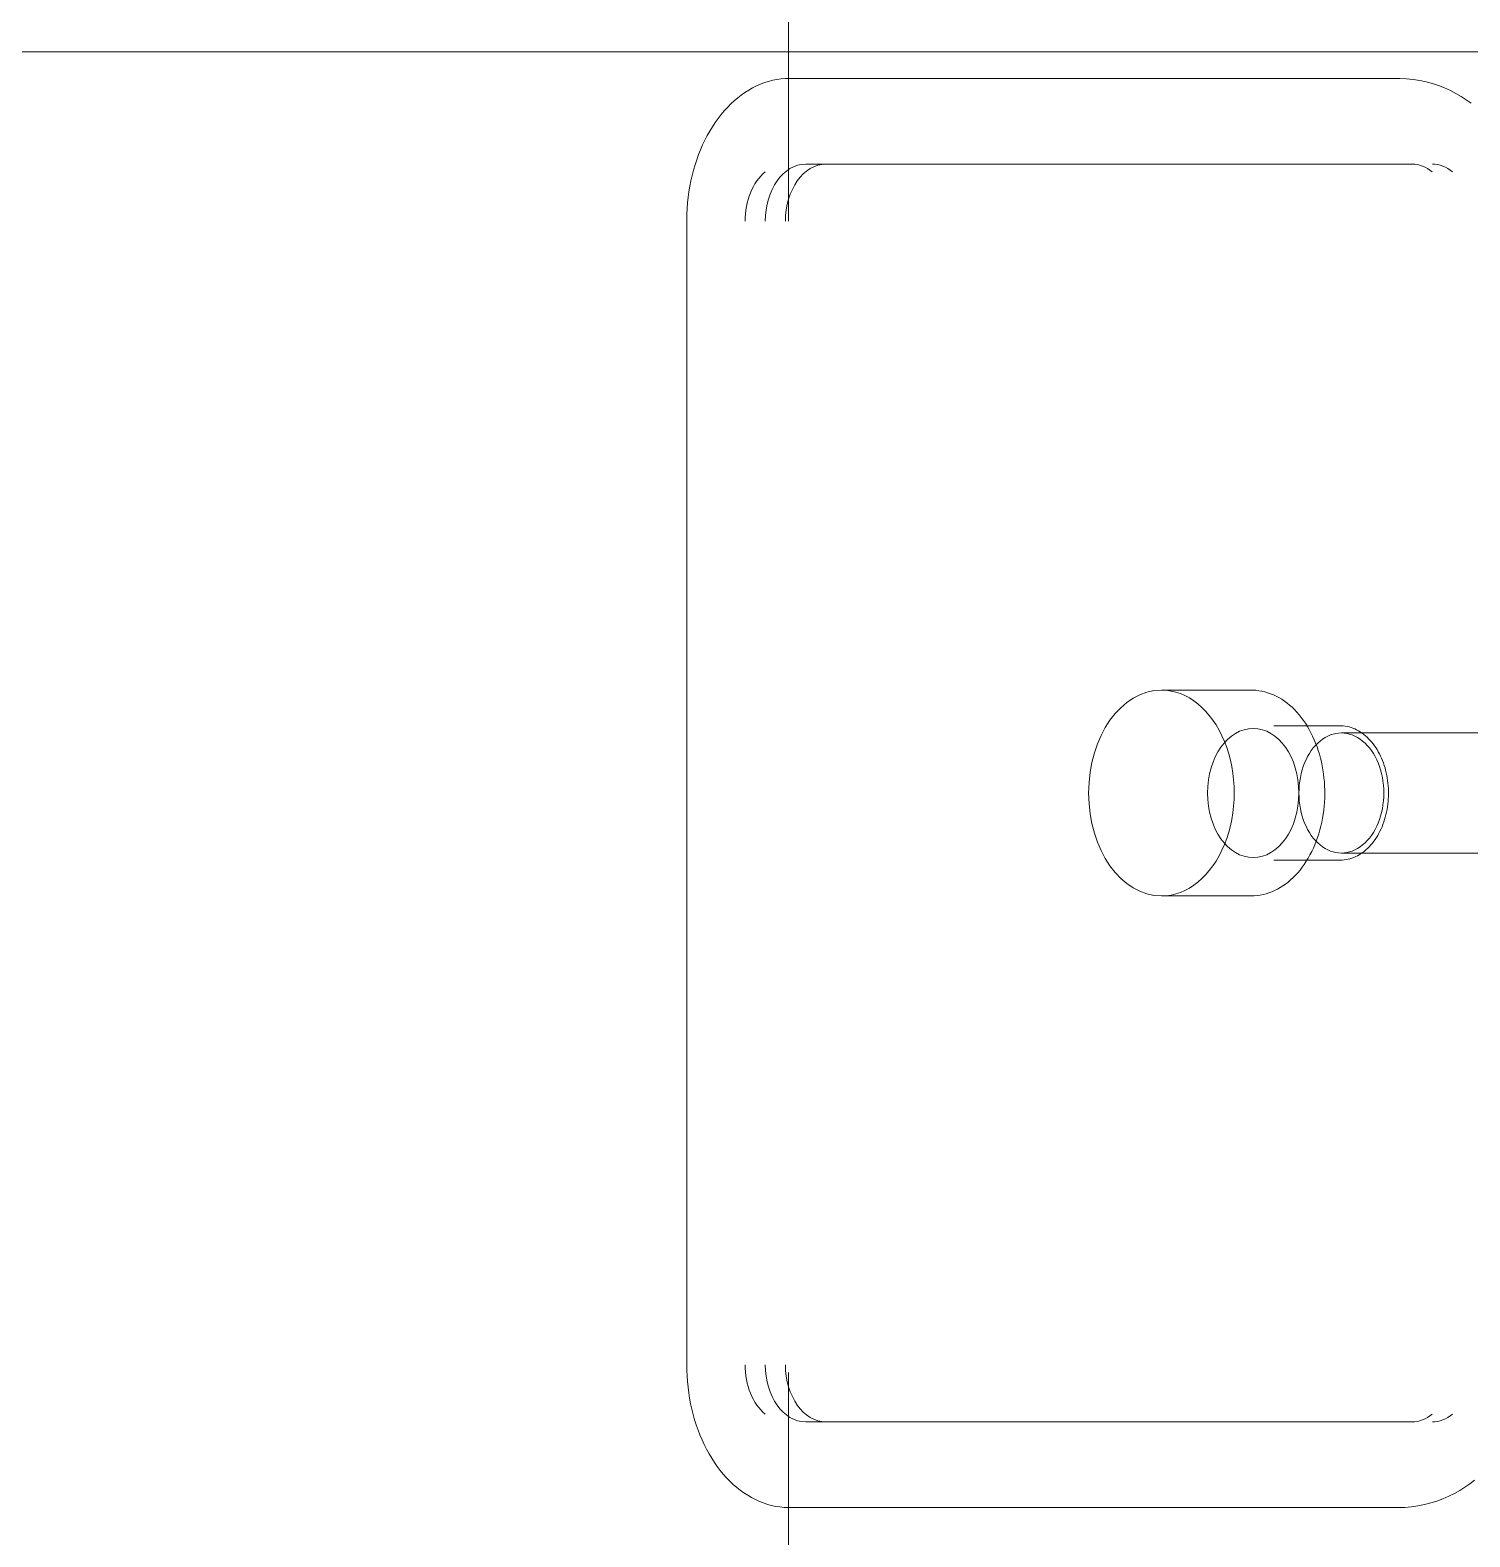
# Model space of a CAD drawing. Header units: metres. Extents: x 3856 to 4207, y -1118 to -691.
# Drawn here: x 3992.3568 to 3992.6086, y -985.1204 to -984.8569 of the extents above; entities that cross this region are included whole.
import ezdxf

# ---------------------------------------------------------------- set-up
doc = ezdxf.new("R2010")
doc.units = ezdxf.units.M
doc.layers.add('Plumbing Fixtures', color=7, linetype='Continuous', lineweight=9)
doc.layers.add('Surface Pattern', color=7, linetype='Continuous', lineweight=9)

# ---------------------------------------------------------------- blocks, each defined once
blk = doc.blocks.new('PM4045551-Ducha-monocontrol-Palma-Pro - Ducha monocontrol Palma Pro-V228-IMPLANTACIÓN - KIT COMERCIAL')
at = {"layer": 'Plumbing Fixtures', "color": 253, "true_color": 0xaaaaaa}
for p, q in [((0.225, 0.38016), (0.025, 0.38016)), ((0, 0.36219), (0, 0.36184)), ((0, 0.36184), (0, 0.25577)), ((0.25, 0.36184), (0.25, 0.36219)), ((0.25, 0.25577), (0.25, 0.36184)), ((0.015, 0.35936), (0.015, 0.2533)), ((0.235, 0.2533), (0.235, 0.35936)), ((0.107, 0.29714), (0.107, 0.28144)), ((0.143, 0.28144), (0.143, 0.29714)), ((0.11325, 0.27748), (0.11325, 0.26588)), ((0.13675, 0.26588), (0.13675, 0.27748)), ((0.1145, 0.26567), (0.1145, 0.20859)), ((0.1355, 0.20859), (0.1355, 0.26567))]:
    blk.add_line(p, q, dxfattribs=at)
at = {"layer": 'Plumbing Fixtures', "color": 253, "true_color": 0xaaaaaa, "flags": 128}
for points in [[(0.025, 0.38016), (0.02401, 0.38015), (0.02303, 0.38011), (0.02204, 0.38004), (0.02106, 0.37994), (0.02009, 0.37981), (0.01912, 0.37966), (0.01817, 0.37948), (0.01722, 0.37928), (0.01629, 0.37904), (0.01537, 0.37878), (0.01446, 0.3785), (0.01357, 0.37818), (0.0127, 0.37785), (0.01185, 0.37749), (0.01101, 0.3771), (0.0102, 0.37669), (0.00941, 0.37626), (0.00865, 0.3758), (0.00791, 0.37532), (0.00719, 0.37482), (0.00651, 0.3743), (0.00585, 0.37377), (0.00523, 0.37321), (0.00463, 0.37263), (0.00406, 0.37203), (0.00353, 0.37142), (0.00304, 0.37079), (0.00257, 0.37015), (0.00215, 0.36949), (0.00175, 0.36882), (0.0014, 0.36814), (0.00109, 0.36745), (0.00081, 0.36674), (0.00057, 0.36603), (0.00038, 0.36531), (0.00022, 0.36459), (0.00011, 0.36386), (0.00003, 0.36313), (0, 0.36239), (0, 0.36219)], [(0.25, 0.36219), (0.24998, 0.36293), (0.24992, 0.36366), (0.24981, 0.36439), (0.24967, 0.36512), (0.24948, 0.36584), (0.24926, 0.36655), (0.24899, 0.36726), (0.24869, 0.36796), (0.24834, 0.36864), (0.24796, 0.36931), (0.24755, 0.36998), (0.24709, 0.37062), (0.2466, 0.37125), (0.24608, 0.37187), (0.24553, 0.37247), (0.24494, 0.37305), (0.24432, 0.37362), (0.24367, 0.37416), (0.24299, 0.37469), (0.24229, 0.37519), (0.24155, 0.37567), (0.2408, 0.37614), (0.24001, 0.37657), (0.23921, 0.37699), (0.23838, 0.37738), (0.23753, 0.37775), (0.23667, 0.3781), (0.23578, 0.37841), (0.23488, 0.37871), (0.23396, 0.37897), (0.23303, 0.37921), (0.23209, 0.37943), (0.23113, 0.37962), (0.23017, 0.37978), (0.2292, 0.37991), (0.22822, 0.38001), (0.22724, 0.38009), (0.22625, 0.38014), (0.22527, 0.38016), (0.225, 0.38016)], [(0.107, 0.28144), (0.10701, 0.28092), (0.10706, 0.2804), (0.10713, 0.27988), (0.10724, 0.27936), (0.10737, 0.27884), (0.10753, 0.27834), (0.10772, 0.27783), (0.10794, 0.27734), (0.10818, 0.27685), (0.10845, 0.27637), (0.10875, 0.27589), (0.10907, 0.27543), (0.10942, 0.27498), (0.1098, 0.27454), (0.1102, 0.27411), (0.11062, 0.27369), (0.11106, 0.27328), (0.11153, 0.27289), (0.11202, 0.27251), (0.11252, 0.27215), (0.11305, 0.2718), (0.1136, 0.27147), (0.11416, 0.27116), (0.11474, 0.27086), (0.11534, 0.27057), (0.11595, 0.27031), (0.11658, 0.27006), (0.11721, 0.26983), (0.11786, 0.26962), (0.11853, 0.26943), (0.1192, 0.26925), (0.11988, 0.2691), (0.12057, 0.26896), (0.12126, 0.26885), (0.12197, 0.26875), (0.12267, 0.26867), (0.12338, 0.26862), (0.12409, 0.26858), (0.12481, 0.26857), (0.12552, 0.26857), (0.12623, 0.2686), (0.12695, 0.26864), (0.12765, 0.26871), (0.12836, 0.26879), (0.12906, 0.2689), (0.12975, 0.26902), (0.13044, 0.26917), (0.13111, 0.26933), (0.13178, 0.26951), (0.13244, 0.26971), (0.13308, 0.26993), (0.13371, 0.27017), (0.13433, 0.27043), (0.13494, 0.2707), (0.13553, 0.27099), (0.1361, 0.2713), (0.13666, 0.27162), (0.13719, 0.27196), (0.13771, 0.27232), (0.13821, 0.27269), (0.13869, 0.27307), (0.13914, 0.27347), (0.13958, 0.27388), (0.13999, 0.2743), (0.14038, 0.27474), (0.14074, 0.27518), (0.14108, 0.27564), (0.14139, 0.27611), (0.14168, 0.27659), (0.14194, 0.27707), (0.14217, 0.27756), (0.14237, 0.27806), (0.14255, 0.27857), (0.1427, 0.27908), (0.14282, 0.2796), (0.1429, 0.28011), (0.14296, 0.28064), (0.143, 0.28116), (0.143, 0.28144)], [(0.11325, 0.26588), (0.11326, 0.26554), (0.11329, 0.26519), (0.11334, 0.26485), (0.11341, 0.26451), (0.11349, 0.26417), (0.1136, 0.26383), (0.11372, 0.2635), (0.11387, 0.26317), (0.11403, 0.26285), (0.11421, 0.26253), (0.11441, 0.26222), (0.11462, 0.26191), (0.11485, 0.26162), (0.11509, 0.26133), (0.11536, 0.26105), (0.11563, 0.26077), (0.11592, 0.26051), (0.11623, 0.26025), (0.11655, 0.26), (0.11688, 0.25977), (0.11722, 0.25954), (0.11758, 0.25932), (0.11795, 0.25912), (0.11833, 0.25892), (0.11871, 0.25874), (0.11911, 0.25856), (0.11952, 0.2584), (0.11994, 0.25825), (0.12036, 0.25811), (0.12079, 0.25799), (0.12123, 0.25788), (0.12167, 0.25777), (0.12212, 0.25769), (0.12257, 0.25761), (0.12303, 0.25755), (0.12349, 0.2575), (0.12395, 0.25746), (0.12441, 0.25744), (0.12487, 0.25743), (0.12534, 0.25743), (0.1258, 0.25745), (0.12626, 0.25748), (0.12673, 0.25752), (0.12718, 0.25758), (0.12764, 0.25764), (0.12809, 0.25773), (0.12853, 0.25782), (0.12897, 0.25793), (0.12941, 0.25804), (0.12984, 0.25818), (0.13026, 0.25832), (0.13067, 0.25847), (0.13107, 0.25864), (0.13147, 0.25882), (0.13185, 0.25901), (0.13222, 0.25921), (0.13259, 0.25942), (0.13294, 0.25964), (0.13328, 0.25987), (0.1336, 0.26012), (0.13391, 0.26037), (0.13421, 0.26063), (0.1345, 0.2609), (0.13477, 0.26117), (0.13502, 0.26146), (0.13526, 0.26175), (0.13548, 0.26205), (0.13569, 0.26236), (0.13588, 0.26268), (0.13605, 0.263), (0.1362, 0.26332), (0.13633, 0.26365), (0.13645, 0.26398), (0.13655, 0.26432), (0.13663, 0.26466), (0.13669, 0.26501), (0.13673, 0.26535), (0.13675, 0.2657), (0.13675, 0.26588)], [(0, 0.25577), (0.00003, 0.2546), (0.00013, 0.25343), (0.0003, 0.25228), (0.00052, 0.25114), (0.00081, 0.25003), (0.00115, 0.24895), (0.00155, 0.2479), (0.00199, 0.24688), (0.00248, 0.2459), (0.00301, 0.24496), (0.00358, 0.24407), (0.00417, 0.24321), (0.0048, 0.2424)], [(0.24566, 0.24299), (0.24627, 0.24383), (0.24684, 0.24472), (0.24738, 0.24565), (0.24788, 0.24661), (0.24834, 0.24762), (0.24875, 0.24866), (0.2491, 0.24974), (0.24941, 0.25084), (0.24965, 0.25197), (0.24983, 0.25312), (0.24995, 0.25428), (0.25, 0.25546), (0.25, 0.25577)]]:
    blk.add_lwpolyline(points, dxfattribs=at)
at = {"layer": 'Plumbing Fixtures', "color": 253, "true_color": 0xaaaaaa}
for centre, major_axis, start_param, end_param in [((0.025, 0.3629), (0.01, 0), 1.570796, 2.617994), ((0.025, 0.3629), (0.01, 0), 1.570796, 2.617994), ((0.225, 0.3629), (0.01, 0), 0.523599, 1.570796), ((0.225, 0.3629), (0.01, 0), 0.523599, 1.570796), ((0.025, 0.35936), (-0.01, 0), 4.712389, 6.283185), ((0.225, 0.35936), (0.01, 0), 0, 1.570796), ((0.025, 0.35583), (-0.01, 0), 4.712389, 6.283185), ((0.225, 0.35583), (0.01, 0), 0, 1.570796), ((0.125, 0.29714), (-0.018, 0), 3.141593, 6.283185), ((0.125, 0.29714), (-0.018, 0), 0, 3.141593), ((0.125, 0.28109), (-0.0113, 0), 3.141593, 6.283185), ((0.125, 0.28109), (0.0113, 0), 3.141593, 6.283185), ((0.125, 0.26567), (0.0105, 0), 1.570796, 4.712389), ((0.125, 0.26567), (-0.0105, 0), 1.570796, 4.712389), ((0.025, 0.2533), (-0.01, 0), 0, 0.523599), ((0.225, 0.2533), (0.01, 0), 5.759587, 6.283185), ((0.025, 0.24976), (0.01, 0), 3.141593, 3.665191), ((0.225, 0.24976), (-0.01, 0), 2.617994, 3.141593)]:
    blk.add_ellipse(centre, major_axis=major_axis, ratio=0.707107, start_param=start_param, end_param=end_param, dxfattribs=at)
blk = doc.blocks.new('EDIFICIO TIPO A_rvt-3-IMPLANTACIÓN - KIT COMERCIAL')
at = {"layer": 'Surface Pattern', "true_color": 0x808080}
h = blk.add_hatch(dxfattribs=at)
h.set_pattern_fill('FP_76', color=8, style=0, pattern_type=2)
h.set_pattern_definition([(0, (3991.923, -985.427), (0, 0.566), []), (90, (3991.923, -985.427), (-0.566, 3e-17), [])])
h.paths.add_polyline_path([(3992.85676, -985.42735), (3992.85676, -984.52735), (3991.35676, -984.52735), (3991.35676, -985.42735), (3991.95038, -985.42735)])
h.paths.add_polyline_path([(3992.59846, -985.1003), (3992.47224, -985.0903), (3992.48179, -984.8903), (3992.61367, -984.8903), (3992.60553, -985.0988), (3992.59952, -985.0988)])
at = {"layer": 'Plumbing Fixtures', "lineweight": 9, "rotation": 90}
blk.add_blockref('PM4045551-Ducha-monocontrol-Palma-Pro - Ducha monocontrol Palma Pro-V228-IMPLANTACIÓN - KIT COMERCIAL', (3992.85176, -985.1153), dxfattribs=at)

msp = doc.modelspace()

# ---------------------------------------------------------------- block references
at = {"lineweight": 5}
msp.add_blockref('EDIFICIO TIPO A_rvt-3-IMPLANTACIÓN - KIT COMERCIAL', (0, 0), dxfattribs=at)

doc.saveas('drawing.dxf')
